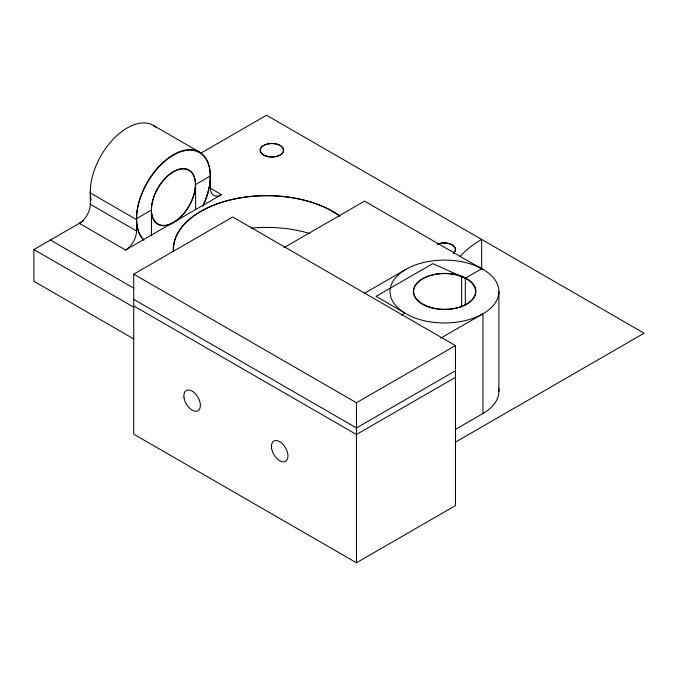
<?xml version="1.0" encoding="UTF-8"?>
<svg xmlns="http://www.w3.org/2000/svg" width="678" height="678" viewBox="0 0 678 678"><rect width="100%" height="100%" fill="white"/><g stroke="black" fill="none" stroke-linecap="round" stroke-linejoin="round"><path stroke-width="1.02" d="M498.906 391.299L498.906 291.54A54.443 31.434 0 0 0 417.233 264.318A54.443 31.434 0 0 0 417.233 318.762A54.443 31.434 0 0 0 498.906 291.54M133.786 338.949L33.9 281.277L33.9 249.546L83.36 220.994M200.544 153.338L266.539 115.235L644.1 333.22L455.421 442.149M90.327 191.95L90.327 204.281A15.552 8.983 -60 0 1 79.326 223.333L125.54 250.021L221.494 194.62A15.552 8.983 -60 0 1 210.502 188.264L210.502 175.933L195.611 184.535L195.611 209.561M133.719 274.158L232.715 217.002L455.455 345.594L455.455 505.61L356.459 562.765L133.719 434.166L133.719 274.158L356.459 402.749L455.455 345.594M284.006 247.639L364.544 201.137L481.651 268.785L465.32 278.217L432.776 263.632L376.053 296.379L404.952 313.067L401.376 315.134M364.713 293.125L405.961 269.31M440.793 338.11L482.956 313.761L482.956 413.529L455.455 429.403M455.455 370.79L356.459 427.945L133.719 299.354M455.455 377.349L356.459 434.505L133.719 305.905M478.829 267.157L482.956 269.31M466.456 278.836L465.32 278.217L465.32 305.515M153.262 125.379L199.476 152.067M209.714 187.814L221.494 194.62M90.327 204.281L136.541 230.969A15.552 8.983 -60 0 1 125.54 250.021M50.401 240.02L133.769 288.158M33.9 249.546L133.786 307.219M136.532 218.587L136.541 230.969M90.31 191.899L90.327 192.933L136.541 219.613L136.532 218.655L151.431 210.044L151.431 235.071M481.651 269.191L481.651 239.427A119.286 68.868 0 0 0 460.006 256.53M461.633 276.565L461.633 306.702M356.459 402.749L356.459 562.765M498.61 388.053A54.443 31.434 0 0 1 482.956 413.529M437.819 244.08A11.289 6.517 0 0 1 452.065 244.894A11.289 6.517 0 0 1 453.472 253.123M251.614 228.105A93.335 53.884 0 0 1 310.041 233.622M143.651 239.563A52.147 30.112 -60 0 1 148.694 179.882A52.147 30.112 -60 0 1 198.112 151.355A52.147 30.112 -60 0 1 203.154 205.214M91.089 200.069A52.147 30.112 -60 0 1 111.353 141.227A52.147 30.112 -60 0 1 155.813 127.176M173.271 251.606A93.335 53.884 0 0 1 234.232 198.993A93.335 53.884 0 0 1 339.763 216.129M143.897 240.334A52.147 30.103 -60 0 1 148.609 180.594A52.147 30.103 -60 0 1 198.213 151.957A52.147 30.103 -60 0 1 202.925 206.248M173.602 251.47A93.335 53.884 0 0 1 234.571 198.985A93.335 53.884 0 0 1 339.958 216.028M437.446 244.216A11.289 6.517 0 0 1 452.192 244.826A11.289 6.517 0 0 1 453.251 253.335M266.208 155.999A11.67 6.738 0 0 0 283.709 150.16A11.67 6.738 0 0 0 266.208 144.329A11.67 6.738 0 0 0 266.208 155.999M179.128 218.214A31.112 17.959 -60 0 0 188.993 170.017A31.112 17.959 -60 0 0 152.186 202.654A31.112 17.959 -60 0 0 179.128 218.214M179.128 218.587A31.12 17.967 -60 0 0 188.993 170.39A31.12 17.967 -60 0 0 152.177 203.036A31.12 17.967 -60 0 0 179.128 218.587M426.199 306.083A31.112 17.959 0 0 0 475.405 293.396A31.112 17.959 0 0 0 431.767 275.141A31.112 17.959 0 0 0 426.199 306.083M183.975 397.418A11.67 6.738 60 0 0 197.323 411.012A11.67 6.738 60 0 0 195.069 393.418A11.67 6.738 60 0 0 183.975 397.418M271.547 447.972A11.67 6.738 60 0 0 284.887 461.574A11.67 6.738 60 0 0 282.641 443.98A11.67 6.738 60 0 0 271.547 447.972M429.242 306.905A31.112 17.959 0 0 0 475.897 291.354A31.112 17.959 0 0 0 429.242 275.793A31.112 17.959 0 0 0 429.242 306.905M265.217 155.906A11.662 6.729 0 0 0 283.379 150.813A11.662 6.729 0 0 0 266.657 144.278A11.662 6.729 0 0 0 265.217 155.906"/></g></svg>
